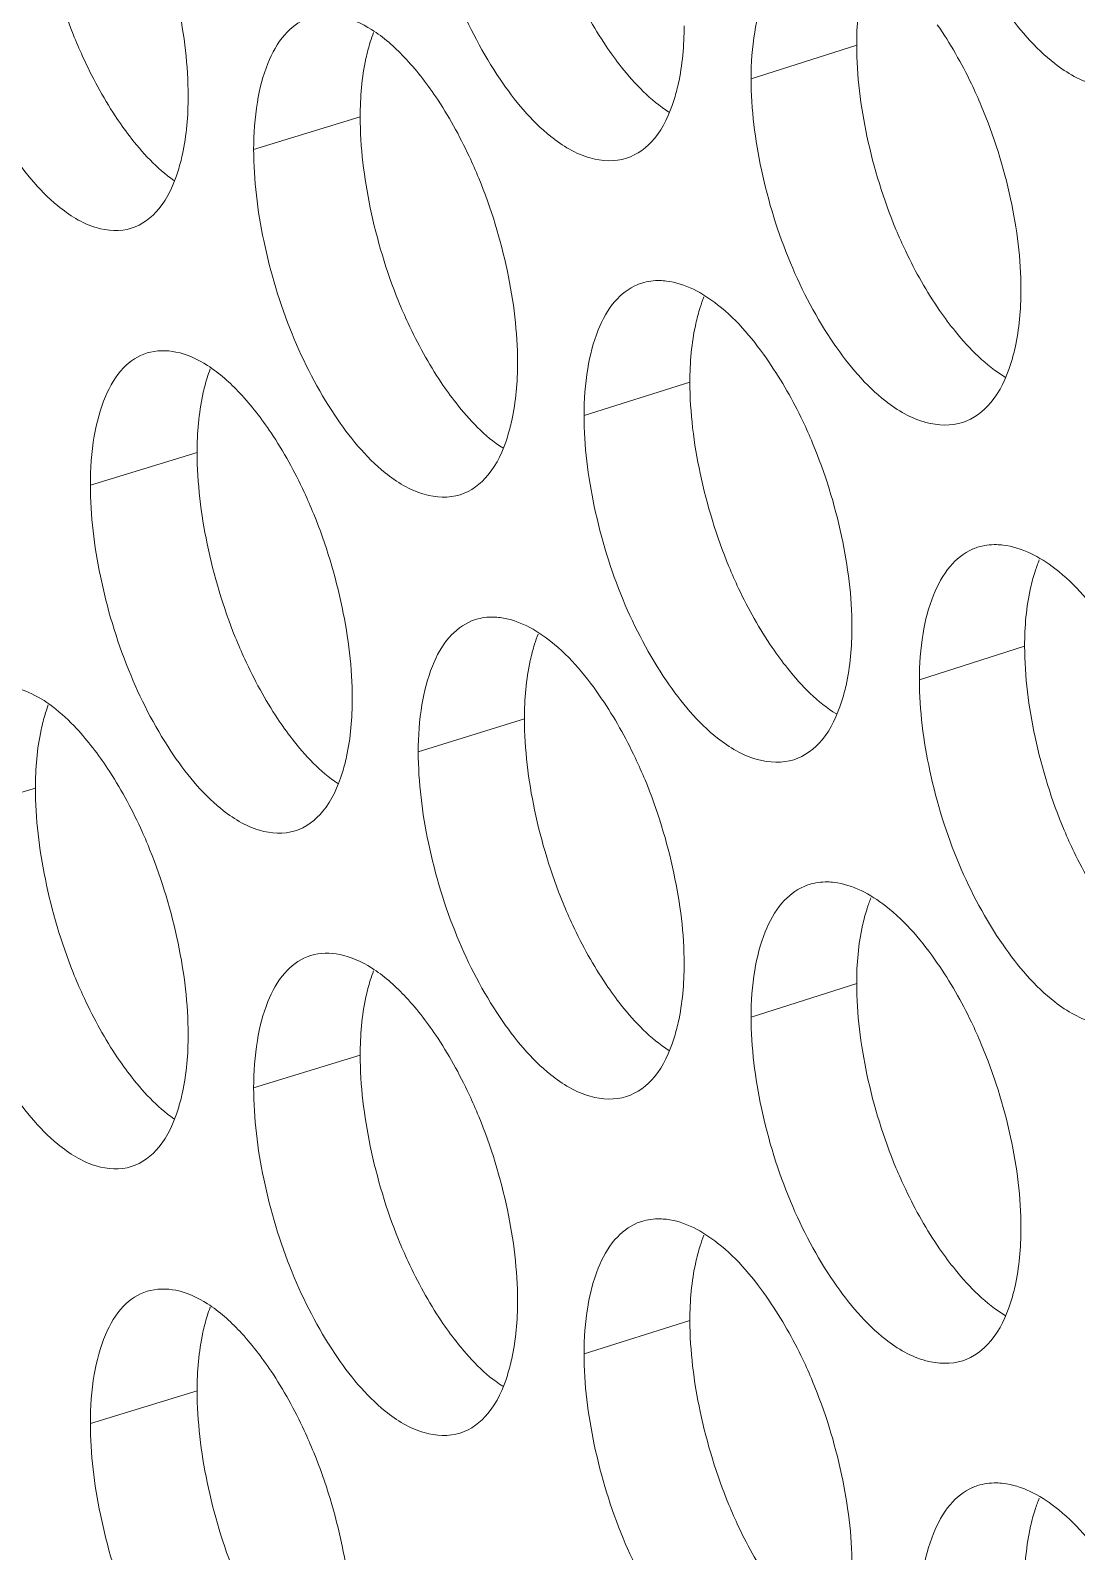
# Model space of a CAD drawing. Header units: millimetres. Extents: x 1177 to 4147, y 93 to 2194.
# Drawn here: x 2499.66 to 2508.45, y 888.53 to 901.29 of the extents above; entities that cross this region are included whole.
import ezdxf

# ---------------------------------------------------------------- set-up
doc = ezdxf.new("R2010")
doc.units = ezdxf.units.MM
doc.header["$LTSCALE"] = 0.1
doc.layers.get('0').update_dxf_attribs({"lineweight": 13})
doc.layers.add('标注', color=251, linetype='Continuous', lineweight=9)

# ---------------------------------------------------------------- blocks, each defined once
blk = doc.blocks.new('02')
at = {"layer": '标注'}
for p, q in [((4349.993, 878.655), (4348.726, 878.253)), ((4344.036, 877.798), (4342.758, 877.405)), ((4347.992, 874.615), (4346.722, 874.216)), ((4342.08, 873.771), (4340.799, 873.381)), ((4342.08, 873.771), (4340.799, 873.381)), ((4352.008, 871.45), (4350.746, 871.045)), ((4346.007, 870.579), (4344.733, 870.183)), ((4346.007, 870.579), (4344.733, 870.183)), ((4340.139, 869.749), (4338.854, 869.362)), ((4349.993, 867.405), (4348.726, 867.003)), ((4349.993, 867.405), (4348.726, 867.003)), ((4344.036, 866.548), (4342.758, 866.155)), ((4347.992, 863.365), (4346.722, 862.966)), ((4342.08, 862.521), (4340.799, 862.131))]:
    blk.add_line(p, q, dxfattribs=at)
for centre, radius, start, end in [((4345.946, 878.132), 1.875, 158.8656, 162.563), ((4347.607, 875.191), 0.642, 107.4921, 112.5473), ((4349.877, 874.95), 1.849, 158.192, 162.3487), ((4344.003, 874.104), 1.889, 159.2059, 162.6715), ((4344.003, 874.104), 1.889, 159.2059, 162.6715), ((4351.646, 872.006), 0.661, 107.8363, 113.7), ((4353.87, 871.787), 1.825, 157.5283, 162.138), ((4345.609, 871.165), 0.633, 107.3212, 111.9576), ((4345.609, 871.165), 0.633, 107.3212, 111.9576), ((4347.904, 870.914), 1.862, 158.5276, 162.4554), ((4347.904, 870.914), 1.862, 158.5276, 162.4554), ((4342.076, 870.081), 1.903, 159.5485, 162.781), ((4349.619, 867.971), 0.651, 107.6638, 113.1281), ((4349.619, 867.971), 0.651, 107.6638, 113.1281), ((4351.866, 867.741), 1.837, 157.8589, 162.2429), ((4351.866, 867.741), 1.837, 157.8589, 162.2429), ((4343.627, 867.144), 0.623, 107.151, 111.3587), ((4345.946, 866.882), 1.875, 158.8656, 162.563), ((4347.607, 863.941), 0.642, 107.4921, 112.5473), ((4349.877, 863.7), 1.849, 158.192, 162.3487), ((4344.003, 862.854), 1.889, 159.2059, 162.6715), ((4351.646, 860.756), 0.661, 107.8363, 113.7), ((4353.87, 860.537), 1.825, 157.5283, 162.138)]:
    blk.add_arc(centre, radius, start, end, dxfattribs=at)
for points, knots in [([(4350.746, 882.295), (4350.746, 881.929), (4350.844, 881.173), (4351.18, 880.094), (4351.684, 879.149), (4352.128, 878.623), (4352.372, 878.434)], [0, 0, 0, 0, 0.255639, 0.527795, 0.784925, 1, 1, 1, 1]), ([(4344.733, 881.433), (4344.733, 881.067), (4344.829, 880.31), (4345.156, 879.229), (4345.649, 878.282), (4346.084, 877.752), (4346.323, 877.561)], [0, 0, 0, 0, 0.256219, 0.528865, 0.785923, 1, 1, 1, 1]), ([(4340.139, 880.999), (4340.139, 880.633), (4340.233, 879.876), (4340.448, 879.147), (4340.593, 878.786)], [0, 0, 0, 0, 0.484687, 1, 1, 1, 1]), ([(4338.854, 880.612), (4338.854, 880.246), (4338.948, 879.489), (4339.268, 878.407), (4339.749, 877.457), (4340.174, 876.922), (4340.408, 876.729)], [0, 0, 0, 0, 0.256797, 0.52993, 0.786916, 1, 1, 1, 1]), ([(4341.972, 878.045), (4341.972, 878.411), (4341.877, 879.167), (4341.66, 879.895), (4341.514, 880.256)], [0, 0, 0, 0, 0.484515, 1, 1, 1, 1]), ([(4349.363, 879.82), (4349.26, 879.776), (4349.062, 879.616), (4348.869, 879.255), (4348.75, 878.787), (4348.726, 878.44), (4348.726, 878.253)], [0, 0, 0, 0, 0.188951, 0.413428, 0.683995, 1, 1, 1, 1]), ([(4346.471, 879.618), (4346.507, 879.53), (4346.655, 879.193), (4346.834, 878.87), (4346.987, 878.645)], [0, 0, 0, 0, 0.26032, 1, 1, 1, 1]), ([(4350.117, 879.552), (4350.096, 879.486), (4350.018, 879.194), (4349.993, 878.889), (4349.993, 878.655)], [0, 0, 0, 0, 0.226169, 1, 1, 1, 1]), ([(4343.4, 878.975), (4343.297, 878.935), (4343.095, 878.779), (4342.901, 878.417), (4342.782, 877.946), (4342.758, 877.594), (4342.758, 877.405)], [0, 0, 0, 0, 0.186349, 0.409523, 0.681034, 1, 1, 1, 1]), ([(4344.942, 878.037), (4344.829, 878.205), (4344.599, 878.502), (4344.213, 878.843), (4343.82, 879.026), (4343.554, 879.024), (4343.443, 878.99)], [0, 0, 0, 0, 0.323685, 0.595295, 0.814917, 1, 1, 1, 1]), ([(4351.488, 877.929), (4351.451, 878.017), (4351.299, 878.354), (4351.116, 878.676), (4350.96, 878.901)], [0, 0, 0, 0, 0.260034, 1, 1, 1, 1]), ([(4340.593, 878.786), (4340.628, 878.697), (4340.773, 878.359), (4340.948, 878.035), (4341.097, 877.808)], [0, 0, 0, 0, 0.260583, 1, 1, 1, 1]), ([(4347.799, 877.992), (4347.82, 878.057), (4347.897, 878.349), (4347.923, 878.654), (4347.923, 878.888)], [0, 0, 0, 0, 0.226105, 1, 1, 1, 1]), ([(4344.157, 878.693), (4344.137, 878.628), (4344.06, 878.336), (4344.036, 878.031), (4344.036, 877.798)], [0, 0, 0, 0, 0.225761, 1, 1, 1, 1]), ([(4346.987, 878.645), (4347.044, 878.56), (4347.259, 878.265), (4347.519, 877.996), (4347.74, 877.854)], [0, 0, 0, 0, 0.281036, 1, 1, 1, 1]), ([(4349.993, 878.655), (4349.993, 878.289), (4350.09, 877.533), (4350.314, 876.806), (4350.464, 876.447)], [0, 0, 0, 0, 0.484494, 1, 1, 1, 1]), ([(4352.372, 878.434), (4352.517, 878.322), (4352.81, 878.148), (4353.164, 878.136), (4353.305, 878.182)], [0, 0, 0, 0, 0.552941, 1, 1, 1, 1]), ([(4348.726, 878.253), (4348.726, 877.887), (4348.824, 877.131), (4349.157, 876.051), (4349.657, 875.105), (4350.098, 874.578), (4350.341, 874.388)], [0, 0, 0, 0, 0.255833, 0.528153, 0.785258, 1, 1, 1, 1]), ([(4341.851, 877.15), (4341.872, 877.215), (4341.948, 877.507), (4341.972, 877.811), (4341.972, 878.045)], [0, 0, 0, 0, 0.225697, 1, 1, 1, 1]), ([(4345.459, 877.061), (4345.422, 877.15), (4345.274, 877.487), (4345.095, 877.811), (4344.942, 878.037)], [0, 0, 0, 0, 0.260299, 1, 1, 1, 1]), ([(4347.23, 877.3), (4347.361, 877.341), (4347.621, 877.541), (4347.747, 877.83), (4347.799, 877.992)], [0, 0, 0, 0, 0.445594, 1, 1, 1, 1]), ([(4341.097, 877.808), (4341.151, 877.726), (4341.353, 877.441), (4341.595, 877.178), (4341.802, 877.034)], [0, 0, 0, 0, 0.280024, 1, 1, 1, 1]), ([(4351.964, 875.723), (4351.964, 876.089), (4351.866, 876.845), (4351.639, 877.57), (4351.488, 877.929)], [0, 0, 0, 0, 0.484321, 1, 1, 1, 1]), ([(4344.036, 877.798), (4344.036, 877.431), (4344.131, 876.675), (4344.35, 875.947), (4344.496, 875.586)], [0, 0, 0, 0, 0.48461, 1, 1, 1, 1]), ([(4346.323, 877.561), (4346.463, 877.449), (4346.747, 877.274), (4347.092, 877.256), (4347.23, 877.3)], [0, 0, 0, 0, 0.554701, 1, 1, 1, 1]), ([(4342.758, 877.405), (4342.758, 877.038), (4342.853, 876.282), (4343.179, 875.201), (4343.667, 874.252), (4344.099, 873.721), (4344.336, 873.529)], [0, 0, 0, 0, 0.256412, 0.529221, 0.786254, 1, 1, 1, 1]), ([(4341.29, 876.46), (4341.419, 876.5), (4341.678, 876.7), (4341.8, 876.988), (4341.851, 877.15)], [0, 0, 0, 0, 0.442709, 1, 1, 1, 1]), ([(4345.924, 874.852), (4345.924, 875.218), (4345.828, 875.974), (4345.607, 876.701), (4345.459, 877.061)], [0, 0, 0, 0, 0.484437, 1, 1, 1, 1]), ([(4340.408, 876.729), (4340.545, 876.617), (4340.818, 876.441), (4341.155, 876.419), (4341.29, 876.46)], [0, 0, 0, 0, 0.55656, 1, 1, 1, 1]), ([(4350.464, 876.447), (4350.501, 876.358), (4350.651, 876.022), (4350.833, 875.7), (4350.988, 875.476)], [0, 0, 0, 0, 0.260144, 1, 1, 1, 1]), ([(4347.711, 875.828), (4347.685, 875.831), (4347.585, 875.838), (4347.484, 875.825), (4347.414, 875.803)], [0, 0, 0, 0, 0.259011, 1, 1, 1, 1]), ([(4348.939, 874.858), (4348.766, 875.111), (4348.428, 875.527), (4347.935, 875.801), (4347.711, 875.828)], [0, 0, 0, 0, 0.576575, 1, 1, 1, 1]), ([(4347.36, 875.784), (4347.258, 875.741), (4347.058, 875.583), (4346.865, 875.221), (4346.746, 874.752), (4346.722, 874.403), (4346.722, 874.216)], [0, 0, 0, 0, 0.188092, 0.412143, 0.683021, 1, 1, 1, 1]), ([(4351.839, 874.827), (4351.86, 874.892), (4351.939, 875.184), (4351.964, 875.489), (4351.964, 875.723)], [0, 0, 0, 0, 0.22638, 1, 1, 1, 1]), ([(4344.496, 875.586), (4344.532, 875.498), (4344.679, 875.161), (4344.857, 874.837), (4345.008, 874.611)], [0, 0, 0, 0, 0.260408, 1, 1, 1, 1]), ([(4348.115, 875.511), (4348.095, 875.446), (4348.017, 875.153), (4347.992, 874.848), (4347.992, 874.615)], [0, 0, 0, 0, 0.226033, 1, 1, 1, 1]), ([(4350.988, 875.476), (4351.048, 875.389), (4351.271, 875.088), (4351.543, 874.815), (4351.774, 874.675)], [0, 0, 0, 0, 0.281645, 1, 1, 1, 1]), ([(4341.48, 874.965), (4341.372, 874.933), (4341.157, 874.788), (4340.95, 874.422), (4340.824, 873.939), (4340.799, 873.577), (4340.799, 873.381)], [0, 0, 0, 0, 0.184776, 0.405862, 0.677804, 1, 1, 1, 1]), ([(4341.48, 874.965), (4341.372, 874.933), (4341.157, 874.788), (4340.95, 874.422), (4340.824, 873.939), (4340.799, 873.577), (4340.799, 873.381)], [0, 0, 0, 0, 0.184776, 0.405862, 0.677804, 1, 1, 1, 1]), ([(4342.966, 874.008), (4342.854, 874.176), (4342.627, 874.473), (4342.244, 874.815), (4341.855, 875), (4341.59, 874.999), (4341.48, 874.965)], [0, 0, 0, 0, 0.324351, 0.596195, 0.815556, 1, 1, 1, 1]), ([(4342.966, 874.008), (4342.854, 874.176), (4342.627, 874.473), (4342.244, 874.815), (4341.855, 875), (4341.59, 874.999), (4341.48, 874.965)], [0, 0, 0, 0, 0.324351, 0.596195, 0.815556, 1, 1, 1, 1]), ([(4345.802, 873.957), (4345.822, 874.022), (4345.899, 874.314), (4345.924, 874.618), (4345.924, 874.852)], [0, 0, 0, 0, 0.225969, 1, 1, 1, 1]), ([(4349.463, 873.885), (4349.427, 873.974), (4349.276, 874.31), (4349.094, 874.633), (4348.939, 874.858)], [0, 0, 0, 0, 0.260123, 1, 1, 1, 1]), ([(4351.265, 874.133), (4351.396, 874.175), (4351.657, 874.375), (4351.786, 874.664), (4351.839, 874.827)], [0, 0, 0, 0, 0.447449, 1, 1, 1, 1]), ([(4342.2, 874.667), (4342.18, 874.602), (4342.104, 874.309), (4342.08, 874.005), (4342.08, 873.771)], [0, 0, 0, 0, 0.225626, 1, 1, 1, 1]), ([(4342.2, 874.667), (4342.18, 874.602), (4342.104, 874.309), (4342.08, 874.005), (4342.08, 873.771)], [0, 0, 0, 0, 0.225626, 1, 1, 1, 1]), ([(4345.008, 874.611), (4345.065, 874.527), (4345.275, 874.236), (4345.529, 873.968), (4345.746, 873.826)], [0, 0, 0, 0, 0.280712, 1, 1, 1, 1]), ([(4347.992, 874.615), (4347.992, 874.248), (4348.089, 873.492), (4348.311, 872.765), (4348.46, 872.405)], [0, 0, 0, 0, 0.484532, 1, 1, 1, 1]), ([(4350.341, 874.388), (4350.484, 874.276), (4350.774, 874.102), (4351.125, 874.088), (4351.265, 874.133)], [0, 0, 0, 0, 0.553517, 1, 1, 1, 1]), ([(4346.722, 874.216), (4346.722, 873.849), (4346.819, 873.093), (4347.149, 872.013), (4347.646, 871.066), (4348.084, 870.537), (4348.324, 870.347)], [0, 0, 0, 0, 0.256026, 0.528509, 0.78559, 1, 1, 1, 1]), ([(4343.479, 873.031), (4343.443, 873.12), (4343.296, 873.458), (4343.118, 873.782), (4342.966, 874.008)], [0, 0, 0, 0, 0.260387, 1, 1, 1, 1]), ([(4343.479, 873.031), (4343.443, 873.12), (4343.296, 873.458), (4343.118, 873.782), (4342.966, 874.008)], [0, 0, 0, 0, 0.260387, 1, 1, 1, 1]), ([(4345.235, 873.265), (4345.365, 873.306), (4345.625, 873.506), (4345.75, 873.794), (4345.802, 873.957)], [0, 0, 0, 0, 0.444646, 1, 1, 1, 1]), ([(4349.936, 871.678), (4349.936, 872.044), (4349.838, 872.8), (4349.614, 873.525), (4349.463, 873.885)], [0, 0, 0, 0, 0.48436, 1, 1, 1, 1]), ([(4342.08, 873.771), (4342.08, 873.405), (4342.174, 872.648), (4342.391, 871.92), (4342.537, 871.559)], [0, 0, 0, 0, 0.484648, 1, 1, 1, 1]), ([(4342.08, 873.771), (4342.08, 873.405), (4342.174, 872.648), (4342.391, 871.92), (4342.537, 871.559)], [0, 0, 0, 0, 0.484648, 1, 1, 1, 1]), ([(4344.336, 873.529), (4344.475, 873.417), (4344.755, 873.242), (4345.098, 873.223), (4345.235, 873.265)], [0, 0, 0, 0, 0.555309, 1, 1, 1, 1]), ([(4340.799, 873.381), (4340.799, 873.015), (4340.893, 872.258), (4341.216, 871.177), (4341.7, 870.227), (4342.129, 869.694), (4342.365, 869.502)], [0, 0, 0, 0, 0.256604, 0.529576, 0.786585, 1, 1, 1, 1]), ([(4340.799, 873.381), (4340.799, 873.015), (4340.893, 872.258), (4341.216, 871.177), (4341.7, 870.227), (4342.129, 869.694), (4342.365, 869.502)], [0, 0, 0, 0, 0.256604, 0.529576, 0.786585, 1, 1, 1, 1]), ([(4343.941, 870.821), (4343.941, 871.187), (4343.845, 871.943), (4343.626, 872.671), (4343.479, 873.031)], [0, 0, 0, 0, 0.484476, 1, 1, 1, 1]), ([(4343.941, 870.821), (4343.941, 871.187), (4343.845, 871.943), (4343.626, 872.671), (4343.479, 873.031)], [0, 0, 0, 0, 0.484476, 1, 1, 1, 1]), ([(4351.381, 872.611), (4351.278, 872.566), (4351.081, 872.405), (4350.888, 872.043), (4350.769, 871.577), (4350.746, 871.231), (4350.746, 871.045)], [0, 0, 0, 0, 0.1898, 0.414696, 0.684955, 1, 1, 1, 1]), ([(4351.749, 872.662), (4351.723, 872.665), (4351.62, 872.672), (4351.516, 872.658), (4351.444, 872.635)], [0, 0, 0, 0, 0.258928, 1, 1, 1, 1]), ([(4352.996, 871.698), (4352.819, 871.951), (4352.475, 872.366), (4351.975, 872.636), (4351.749, 872.662)], [0, 0, 0, 0, 0.575082, 1, 1, 1, 1]), ([(4348.46, 872.405), (4348.496, 872.317), (4348.645, 871.98), (4348.826, 871.658), (4348.98, 871.433)], [0, 0, 0, 0, 0.260232, 1, 1, 1, 1]), ([(4352.133, 872.347), (4352.112, 872.282), (4352.034, 871.989), (4352.008, 871.684), (4352.008, 871.45)], [0, 0, 0, 0, 0.226307, 1, 1, 1, 1]), ([(4345.714, 871.793), (4345.689, 871.796), (4345.59, 871.804), (4345.49, 871.791), (4345.421, 871.769)], [0, 0, 0, 0, 0.259055, 1, 1, 1, 1]), ([(4345.714, 871.793), (4345.689, 871.796), (4345.59, 871.804), (4345.49, 871.791), (4345.421, 871.769)], [0, 0, 0, 0, 0.259055, 1, 1, 1, 1]), ([(4346.933, 870.82), (4346.761, 871.073), (4346.426, 871.489), (4345.936, 871.765), (4345.714, 871.793)], [0, 0, 0, 0, 0.577332, 1, 1, 1, 1]), ([(4346.933, 870.82), (4346.761, 871.073), (4346.426, 871.489), (4345.936, 871.765), (4345.714, 871.793)], [0, 0, 0, 0, 0.577332, 1, 1, 1, 1]), ([(4345.373, 871.752), (4345.27, 871.71), (4345.069, 871.554), (4344.876, 871.191), (4344.756, 870.722), (4344.733, 870.371), (4344.733, 870.183)], [0, 0, 0, 0, 0.187225, 0.410841, 0.682034, 1, 1, 1, 1]), ([(4345.373, 871.752), (4345.27, 871.71), (4345.069, 871.554), (4344.876, 871.191), (4344.756, 870.722), (4344.733, 870.371), (4344.733, 870.183)], [0, 0, 0, 0, 0.187225, 0.410841, 0.682034, 1, 1, 1, 1]), ([(4349.811, 870.782), (4349.832, 870.847), (4349.911, 871.139), (4349.936, 871.444), (4349.936, 871.678)], [0, 0, 0, 0, 0.226242, 1, 1, 1, 1]), ([(4342.537, 871.559), (4342.573, 871.47), (4342.718, 871.133), (4342.895, 870.809), (4343.045, 870.582)], [0, 0, 0, 0, 0.260496, 1, 1, 1, 1]), ([(4342.537, 871.559), (4342.573, 871.47), (4342.718, 871.133), (4342.895, 870.809), (4343.045, 870.582)], [0, 0, 0, 0, 0.260496, 1, 1, 1, 1]), ([(4346.129, 871.475), (4346.108, 871.41), (4346.031, 871.117), (4346.007, 870.813), (4346.007, 870.579)], [0, 0, 0, 0, 0.225897, 1, 1, 1, 1]), ([(4346.129, 871.475), (4346.108, 871.41), (4346.031, 871.117), (4346.007, 870.813), (4346.007, 870.579)], [0, 0, 0, 0, 0.225897, 1, 1, 1, 1]), ([(4348.98, 871.433), (4349.038, 871.347), (4349.258, 871.049), (4349.523, 870.778), (4349.749, 870.637)], [0, 0, 0, 0, 0.281347, 1, 1, 1, 1]), ([(4352.008, 871.45), (4352.008, 871.084), (4352.107, 870.328), (4352.332, 869.602), (4352.483, 869.243)], [0, 0, 0, 0, 0.484455, 1, 1, 1, 1]), ([(4341.005, 869.984), (4340.894, 870.152), (4340.692, 870.418), (4340.368, 870.723), (4340.08, 870.901), (4339.797, 870.984), (4339.613, 870.97), (4339.532, 870.945)], [0, 0, 0, 0, 0.324474, 0.533713, 0.711862, 0.863947, 1, 1, 1, 1]), ([(4350.746, 871.045), (4350.746, 870.679), (4350.844, 869.923), (4351.18, 868.844), (4351.684, 867.899), (4352.128, 867.373), (4352.372, 867.184)], [0, 0, 0, 0, 0.255639, 0.527795, 0.784925, 1, 1, 1, 1]), ([(4343.819, 869.926), (4343.84, 869.991), (4343.916, 870.283), (4343.941, 870.587), (4343.941, 870.821)], [0, 0, 0, 0, 0.225833, 1, 1, 1, 1]), ([(4343.819, 869.926), (4343.84, 869.991), (4343.916, 870.283), (4343.941, 870.587), (4343.941, 870.821)], [0, 0, 0, 0, 0.225833, 1, 1, 1, 1]), ([(4347.454, 869.846), (4347.417, 869.934), (4347.268, 870.271), (4347.087, 870.595), (4346.933, 870.82)], [0, 0, 0, 0, 0.260211, 1, 1, 1, 1]), ([(4347.454, 869.846), (4347.417, 869.934), (4347.268, 870.271), (4347.087, 870.595), (4346.933, 870.82)], [0, 0, 0, 0, 0.260211, 1, 1, 1, 1]), ([(4349.24, 870.089), (4349.371, 870.131), (4349.632, 870.331), (4349.759, 870.62), (4349.811, 870.782)], [0, 0, 0, 0, 0.446528, 1, 1, 1, 1]), ([(4340.259, 870.644), (4340.239, 870.579), (4340.164, 870.287), (4340.139, 869.983), (4340.139, 869.749)], [0, 0, 0, 0, 0.225492, 1, 1, 1, 1]), ([(4343.045, 870.582), (4343.1, 870.5), (4343.306, 870.211), (4343.555, 869.946), (4343.766, 869.802)], [0, 0, 0, 0, 0.280375, 1, 1, 1, 1]), ([(4343.045, 870.582), (4343.1, 870.5), (4343.306, 870.211), (4343.555, 869.946), (4343.766, 869.802)], [0, 0, 0, 0, 0.280375, 1, 1, 1, 1]), ([(4346.007, 870.579), (4346.007, 870.212), (4346.102, 869.456), (4346.323, 868.729), (4346.471, 868.368)], [0, 0, 0, 0, 0.484571, 1, 1, 1, 1]), ([(4346.007, 870.579), (4346.007, 870.212), (4346.102, 869.456), (4346.323, 868.729), (4346.471, 868.368)], [0, 0, 0, 0, 0.484571, 1, 1, 1, 1]), ([(4348.324, 870.347), (4348.466, 870.235), (4348.753, 870.06), (4349.101, 870.045), (4349.24, 870.089)], [0, 0, 0, 0, 0.554103, 1, 1, 1, 1]), ([(4344.733, 870.183), (4344.733, 869.817), (4344.829, 869.06), (4345.156, 867.979), (4345.649, 867.032), (4346.084, 866.502), (4346.323, 866.311)], [0, 0, 0, 0, 0.256219, 0.528865, 0.785923, 1, 1, 1, 1]), ([(4344.733, 870.183), (4344.733, 869.817), (4344.829, 869.06), (4345.156, 867.979), (4345.649, 867.032), (4346.084, 866.502), (4346.323, 866.311)], [0, 0, 0, 0, 0.256219, 0.528865, 0.785923, 1, 1, 1, 1]), ([(4341.514, 869.006), (4341.478, 869.095), (4341.332, 869.433), (4341.155, 869.757), (4341.005, 869.984)], [0, 0, 0, 0, 0.260475, 1, 1, 1, 1]), ([(4343.255, 869.235), (4343.385, 869.275), (4343.644, 869.475), (4343.768, 869.764), (4343.819, 869.926)], [0, 0, 0, 0, 0.443684, 1, 1, 1, 1]), ([(4343.255, 869.235), (4343.385, 869.275), (4343.644, 869.475), (4343.768, 869.764), (4343.819, 869.926)], [0, 0, 0, 0, 0.443684, 1, 1, 1, 1]), ([(4347.923, 867.638), (4347.923, 868.004), (4347.825, 868.759), (4347.603, 869.486), (4347.454, 869.846)], [0, 0, 0, 0, 0.484398, 1, 1, 1, 1]), ([(4347.923, 867.638), (4347.923, 868.004), (4347.825, 868.759), (4347.603, 869.486), (4347.454, 869.846)], [0, 0, 0, 0, 0.484398, 1, 1, 1, 1]), ([(4340.139, 869.749), (4340.139, 869.383), (4340.233, 868.626), (4340.448, 867.897), (4340.593, 867.536)], [0, 0, 0, 0, 0.484687, 1, 1, 1, 1]), ([(4342.365, 869.502), (4342.502, 869.39), (4342.779, 869.214), (4343.119, 869.194), (4343.255, 869.235)], [0, 0, 0, 0, 0.555929, 1, 1, 1, 1]), ([(4342.365, 869.502), (4342.502, 869.39), (4342.779, 869.214), (4343.119, 869.194), (4343.255, 869.235)], [0, 0, 0, 0, 0.555929, 1, 1, 1, 1]), ([(4338.854, 869.362), (4338.854, 868.996), (4338.948, 868.239), (4339.268, 867.157), (4339.749, 866.207), (4340.174, 865.672), (4340.408, 865.479)], [0, 0, 0, 0, 0.256797, 0.52993, 0.786916, 1, 1, 1, 1]), ([(4352.483, 869.243), (4352.52, 869.155), (4352.671, 868.819), (4352.855, 868.497), (4353.01, 868.273)], [0, 0, 0, 0, 0.260055, 1, 1, 1, 1]), ([(4341.972, 866.795), (4341.972, 867.161), (4341.877, 867.917), (4341.66, 868.645), (4341.514, 869.006)], [0, 0, 0, 0, 0.484515, 1, 1, 1, 1]), ([(4349.363, 868.57), (4349.26, 868.526), (4349.062, 868.366), (4348.869, 868.005), (4348.75, 867.537), (4348.726, 867.19), (4348.726, 867.003)], [0, 0, 0, 0, 0.188951, 0.413428, 0.683995, 1, 1, 1, 1]), ([(4349.363, 868.57), (4349.26, 868.526), (4349.062, 868.366), (4348.869, 868.005), (4348.75, 867.537), (4348.726, 867.19), (4348.726, 867.003)], [0, 0, 0, 0, 0.188951, 0.413428, 0.683995, 1, 1, 1, 1]), ([(4349.722, 868.618), (4349.696, 868.621), (4349.595, 868.628), (4349.493, 868.614), (4349.421, 868.592)], [0, 0, 0, 0, 0.258969, 1, 1, 1, 1]), ([(4349.722, 868.618), (4349.696, 868.621), (4349.595, 868.628), (4349.493, 868.614), (4349.421, 868.592)], [0, 0, 0, 0, 0.258969, 1, 1, 1, 1]), ([(4350.96, 867.651), (4350.785, 867.903), (4350.444, 868.319), (4349.948, 868.591), (4349.722, 868.618)], [0, 0, 0, 0, 0.575826, 1, 1, 1, 1]), ([(4350.96, 867.651), (4350.785, 867.903), (4350.444, 868.319), (4349.948, 868.591), (4349.722, 868.618)], [0, 0, 0, 0, 0.575826, 1, 1, 1, 1]), ([(4346.471, 868.368), (4346.507, 868.28), (4346.655, 867.943), (4346.834, 867.62), (4346.987, 867.395)], [0, 0, 0, 0, 0.26032, 1, 1, 1, 1]), ([(4346.471, 868.368), (4346.507, 868.28), (4346.655, 867.943), (4346.834, 867.62), (4346.987, 867.395)], [0, 0, 0, 0, 0.26032, 1, 1, 1, 1]), ([(4350.117, 868.302), (4350.096, 868.236), (4350.018, 867.944), (4349.993, 867.639), (4349.993, 867.405)], [0, 0, 0, 0, 0.226169, 1, 1, 1, 1]), ([(4350.117, 868.302), (4350.096, 868.236), (4350.018, 867.944), (4349.993, 867.639), (4349.993, 867.405)], [0, 0, 0, 0, 0.226169, 1, 1, 1, 1]), ([(4344.942, 866.787), (4344.829, 866.955), (4344.599, 867.252), (4344.213, 867.593), (4343.82, 867.776), (4343.554, 867.774), (4343.443, 867.74)], [0, 0, 0, 0, 0.323685, 0.595295, 0.814917, 1, 1, 1, 1]), ([(4343.4, 867.725), (4343.297, 867.685), (4343.095, 867.529), (4342.901, 867.167), (4342.782, 866.696), (4342.758, 866.344), (4342.758, 866.155)], [0, 0, 0, 0, 0.186349, 0.409523, 0.681034, 1, 1, 1, 1]), ([(4347.799, 866.742), (4347.82, 866.807), (4347.897, 867.099), (4347.923, 867.404), (4347.923, 867.638)], [0, 0, 0, 0, 0.226105, 1, 1, 1, 1]), ([(4347.799, 866.742), (4347.82, 866.807), (4347.897, 867.099), (4347.923, 867.404), (4347.923, 867.638)], [0, 0, 0, 0, 0.226105, 1, 1, 1, 1]), ([(4351.488, 866.679), (4351.451, 866.767), (4351.299, 867.104), (4351.116, 867.426), (4350.96, 867.651)], [0, 0, 0, 0, 0.260034, 1, 1, 1, 1]), ([(4351.488, 866.679), (4351.451, 866.767), (4351.299, 867.104), (4351.116, 867.426), (4350.96, 867.651)], [0, 0, 0, 0, 0.260034, 1, 1, 1, 1]), ([(4340.593, 867.536), (4340.628, 867.447), (4340.773, 867.109), (4340.948, 866.785), (4341.097, 866.558)], [0, 0, 0, 0, 0.260583, 1, 1, 1, 1]), ([(4344.157, 867.443), (4344.137, 867.378), (4344.06, 867.086), (4344.036, 866.781), (4344.036, 866.548)], [0, 0, 0, 0, 0.225761, 1, 1, 1, 1]), ([(4346.987, 867.395), (4347.044, 867.31), (4347.259, 867.015), (4347.519, 866.746), (4347.74, 866.604)], [0, 0, 0, 0, 0.281036, 1, 1, 1, 1]), ([(4346.987, 867.395), (4347.044, 867.31), (4347.259, 867.015), (4347.519, 866.746), (4347.74, 866.604)], [0, 0, 0, 0, 0.281036, 1, 1, 1, 1]), ([(4349.993, 867.405), (4349.993, 867.039), (4350.09, 866.283), (4350.314, 865.556), (4350.464, 865.197)], [0, 0, 0, 0, 0.484494, 1, 1, 1, 1]), ([(4349.993, 867.405), (4349.993, 867.039), (4350.09, 866.283), (4350.314, 865.556), (4350.464, 865.197)], [0, 0, 0, 0, 0.484494, 1, 1, 1, 1]), ([(4352.372, 867.184), (4352.517, 867.072), (4352.81, 866.898), (4353.164, 866.886), (4353.305, 866.932)], [0, 0, 0, 0, 0.552941, 1, 1, 1, 1]), ([(4348.726, 867.003), (4348.726, 866.637), (4348.824, 865.881), (4349.157, 864.801), (4349.657, 863.855), (4350.098, 863.328), (4350.341, 863.138)], [0, 0, 0, 0, 0.255833, 0.528153, 0.785258, 1, 1, 1, 1]), ([(4348.726, 867.003), (4348.726, 866.637), (4348.824, 865.881), (4349.157, 864.801), (4349.657, 863.855), (4350.098, 863.328), (4350.341, 863.138)], [0, 0, 0, 0, 0.255833, 0.528153, 0.785258, 1, 1, 1, 1]), ([(4341.851, 865.9), (4341.872, 865.965), (4341.948, 866.257), (4341.972, 866.561), (4341.972, 866.795)], [0, 0, 0, 0, 0.225697, 1, 1, 1, 1]), ([(4345.459, 865.811), (4345.422, 865.9), (4345.274, 866.237), (4345.095, 866.561), (4344.942, 866.787)], [0, 0, 0, 0, 0.260299, 1, 1, 1, 1]), ([(4347.23, 866.05), (4347.361, 866.091), (4347.621, 866.291), (4347.747, 866.58), (4347.799, 866.742)], [0, 0, 0, 0, 0.445594, 1, 1, 1, 1]), ([(4347.23, 866.05), (4347.361, 866.091), (4347.621, 866.291), (4347.747, 866.58), (4347.799, 866.742)], [0, 0, 0, 0, 0.445594, 1, 1, 1, 1]), ([(4341.097, 866.558), (4341.151, 866.476), (4341.353, 866.191), (4341.595, 865.928), (4341.802, 865.784)], [0, 0, 0, 0, 0.280024, 1, 1, 1, 1]), ([(4344.036, 866.548), (4344.036, 866.181), (4344.131, 865.425), (4344.35, 864.697), (4344.496, 864.336)], [0, 0, 0, 0, 0.48461, 1, 1, 1, 1]), ([(4351.964, 864.473), (4351.964, 864.839), (4351.866, 865.595), (4351.639, 866.32), (4351.488, 866.679)], [0, 0, 0, 0, 0.484321, 1, 1, 1, 1]), ([(4351.964, 864.473), (4351.964, 864.839), (4351.866, 865.595), (4351.639, 866.32), (4351.488, 866.679)], [0, 0, 0, 0, 0.484321, 1, 1, 1, 1]), ([(4342.758, 866.155), (4342.758, 865.788), (4342.853, 865.032), (4343.179, 863.951), (4343.667, 863.002), (4344.099, 862.471), (4344.336, 862.279)], [0, 0, 0, 0, 0.256412, 0.529221, 0.786254, 1, 1, 1, 1]), ([(4346.323, 866.311), (4346.463, 866.199), (4346.747, 866.024), (4347.092, 866.006), (4347.23, 866.05)], [0, 0, 0, 0, 0.554701, 1, 1, 1, 1]), ([(4346.323, 866.311), (4346.463, 866.199), (4346.747, 866.024), (4347.092, 866.006), (4347.23, 866.05)], [0, 0, 0, 0, 0.554701, 1, 1, 1, 1]), ([(4341.29, 865.21), (4341.419, 865.25), (4341.678, 865.45), (4341.8, 865.738), (4341.851, 865.9)], [0, 0, 0, 0, 0.442709, 1, 1, 1, 1]), ([(4345.924, 863.602), (4345.924, 863.968), (4345.828, 864.724), (4345.607, 865.451), (4345.459, 865.811)], [0, 0, 0, 0, 0.484437, 1, 1, 1, 1]), ([(4340.408, 865.479), (4340.545, 865.367), (4340.818, 865.191), (4341.155, 865.169), (4341.29, 865.21)], [0, 0, 0, 0, 0.55656, 1, 1, 1, 1]), ([(4350.464, 865.197), (4350.501, 865.108), (4350.651, 864.772), (4350.833, 864.45), (4350.988, 864.226)], [0, 0, 0, 0, 0.260144, 1, 1, 1, 1]), ([(4350.464, 865.197), (4350.501, 865.108), (4350.651, 864.772), (4350.833, 864.45), (4350.988, 864.226)], [0, 0, 0, 0, 0.260144, 1, 1, 1, 1]), ([(4347.36, 864.534), (4347.258, 864.491), (4347.058, 864.333), (4346.865, 863.971), (4346.746, 863.502), (4346.722, 863.153), (4346.722, 862.966)], [0, 0, 0, 0, 0.188092, 0.412143, 0.683021, 1, 1, 1, 1]), ([(4347.711, 864.578), (4347.685, 864.581), (4347.585, 864.588), (4347.484, 864.575), (4347.414, 864.553)], [0, 0, 0, 0, 0.259011, 1, 1, 1, 1]), ([(4348.939, 863.608), (4348.766, 863.861), (4348.428, 864.277), (4347.935, 864.551), (4347.711, 864.578)], [0, 0, 0, 0, 0.576575, 1, 1, 1, 1]), ([(4344.496, 864.336), (4344.532, 864.248), (4344.679, 863.911), (4344.857, 863.587), (4345.008, 863.361)], [0, 0, 0, 0, 0.260408, 1, 1, 1, 1]), ([(4351.839, 863.577), (4351.86, 863.642), (4351.939, 863.934), (4351.964, 864.239), (4351.964, 864.473)], [0, 0, 0, 0, 0.22638, 1, 1, 1, 1]), ([(4351.839, 863.577), (4351.86, 863.642), (4351.939, 863.934), (4351.964, 864.239), (4351.964, 864.473)], [0, 0, 0, 0, 0.22638, 1, 1, 1, 1]), ([(4348.115, 864.261), (4348.095, 864.196), (4348.017, 863.903), (4347.992, 863.598), (4347.992, 863.365)], [0, 0, 0, 0, 0.226033, 1, 1, 1, 1]), ([(4350.988, 864.226), (4351.048, 864.139), (4351.271, 863.838), (4351.543, 863.565), (4351.774, 863.425)], [0, 0, 0, 0, 0.281645, 1, 1, 1, 1]), ([(4350.988, 864.226), (4351.048, 864.139), (4351.271, 863.838), (4351.543, 863.565), (4351.774, 863.425)], [0, 0, 0, 0, 0.281645, 1, 1, 1, 1]), ([(4341.48, 863.715), (4341.372, 863.683), (4341.157, 863.538), (4340.95, 863.172), (4340.824, 862.689), (4340.799, 862.327), (4340.799, 862.131)], [0, 0, 0, 0, 0.184776, 0.405862, 0.677804, 1, 1, 1, 1]), ([(4342.966, 862.758), (4342.854, 862.926), (4342.627, 863.223), (4342.244, 863.565), (4341.855, 863.75), (4341.59, 863.749), (4341.48, 863.715)], [0, 0, 0, 0, 0.324351, 0.596195, 0.815556, 1, 1, 1, 1]), ([(4345.802, 862.707), (4345.822, 862.772), (4345.899, 863.064), (4345.924, 863.368), (4345.924, 863.602)], [0, 0, 0, 0, 0.225969, 1, 1, 1, 1]), ([(4349.463, 862.635), (4349.427, 862.724), (4349.276, 863.06), (4349.094, 863.383), (4348.939, 863.608)], [0, 0, 0, 0, 0.260123, 1, 1, 1, 1]), ([(4342.2, 863.417), (4342.18, 863.352), (4342.104, 863.059), (4342.08, 862.755), (4342.08, 862.521)], [0, 0, 0, 0, 0.225626, 1, 1, 1, 1]), ([(4351.265, 862.883), (4351.396, 862.925), (4351.657, 863.125), (4351.786, 863.414), (4351.839, 863.577)], [0, 0, 0, 0, 0.447449, 1, 1, 1, 1]), ([(4351.265, 862.883), (4351.396, 862.925), (4351.657, 863.125), (4351.786, 863.414), (4351.839, 863.577)], [0, 0, 0, 0, 0.447449, 1, 1, 1, 1]), ([(4345.008, 863.361), (4345.065, 863.277), (4345.275, 862.986), (4345.529, 862.718), (4345.746, 862.576)], [0, 0, 0, 0, 0.280712, 1, 1, 1, 1]), ([(4347.992, 863.365), (4347.992, 862.998), (4348.089, 862.242), (4348.311, 861.515), (4348.46, 861.155)], [0, 0, 0, 0, 0.484532, 1, 1, 1, 1]), ([(4350.341, 863.138), (4350.484, 863.026), (4350.774, 862.852), (4351.125, 862.838), (4351.265, 862.883)], [0, 0, 0, 0, 0.553517, 1, 1, 1, 1]), ([(4350.341, 863.138), (4350.484, 863.026), (4350.774, 862.852), (4351.125, 862.838), (4351.265, 862.883)], [0, 0, 0, 0, 0.553517, 1, 1, 1, 1]), ([(4346.722, 862.966), (4346.722, 862.599), (4346.819, 861.843), (4347.149, 860.763), (4347.646, 859.816), (4348.084, 859.287), (4348.324, 859.097)], [0, 0, 0, 0, 0.256026, 0.528509, 0.78559, 1, 1, 1, 1]), ([(4343.479, 861.781), (4343.443, 861.87), (4343.296, 862.208), (4343.118, 862.532), (4342.966, 862.758)], [0, 0, 0, 0, 0.260387, 1, 1, 1, 1]), ([(4345.235, 862.015), (4345.365, 862.056), (4345.625, 862.256), (4345.75, 862.544), (4345.802, 862.707)], [0, 0, 0, 0, 0.444646, 1, 1, 1, 1]), ([(4342.08, 862.521), (4342.08, 862.155), (4342.174, 861.398), (4342.391, 860.67), (4342.537, 860.309)], [0, 0, 0, 0, 0.484648, 1, 1, 1, 1]), ([(4349.936, 860.428), (4349.936, 860.794), (4349.838, 861.55), (4349.614, 862.275), (4349.463, 862.635)], [0, 0, 0, 0, 0.48436, 1, 1, 1, 1]), ([(4340.799, 862.131), (4340.799, 861.765), (4340.893, 861.008), (4341.216, 859.927), (4341.7, 858.977), (4342.129, 858.444), (4342.365, 858.252)], [0, 0, 0, 0, 0.256604, 0.529576, 0.786585, 1, 1, 1, 1]), ([(4344.336, 862.279), (4344.475, 862.167), (4344.755, 861.992), (4345.098, 861.973), (4345.235, 862.015)], [0, 0, 0, 0, 0.555309, 1, 1, 1, 1]), ([(4343.941, 859.571), (4343.941, 859.937), (4343.845, 860.693), (4343.626, 861.421), (4343.479, 861.781)], [0, 0, 0, 0, 0.484476, 1, 1, 1, 1]), ([(4351.749, 861.412), (4351.723, 861.415), (4351.62, 861.422), (4351.516, 861.408), (4351.444, 861.385)], [0, 0, 0, 0, 0.258928, 1, 1, 1, 1]), ([(4352.996, 860.448), (4352.819, 860.701), (4352.475, 861.116), (4351.975, 861.386), (4351.749, 861.412)], [0, 0, 0, 0, 0.575082, 1, 1, 1, 1]), ([(4351.381, 861.361), (4351.278, 861.316), (4351.081, 861.155), (4350.888, 860.793), (4350.769, 860.327), (4350.746, 859.981), (4350.746, 859.795)], [0, 0, 0, 0, 0.1898, 0.414696, 0.684955, 1, 1, 1, 1]), ([(4348.46, 861.155), (4348.496, 861.067), (4348.645, 860.73), (4348.826, 860.408), (4348.98, 860.183)], [0, 0, 0, 0, 0.260232, 1, 1, 1, 1]), ([(4352.133, 861.097), (4352.112, 861.032), (4352.034, 860.739), (4352.008, 860.434), (4352.008, 860.2)], [0, 0, 0, 0, 0.226307, 1, 1, 1, 1])]:
    blk.add_open_spline(points, degree=3, knots=knots, dxfattribs=at)

msp = doc.modelspace()

# ---------------------------------------------------------------- block references
at = {"xscale": 0.7, "yscale": 0.7, "zscale": 0.7}
msp.add_blockref('02', (-538.391, 286.112), dxfattribs=at)

doc.saveas('drawing.dxf')
